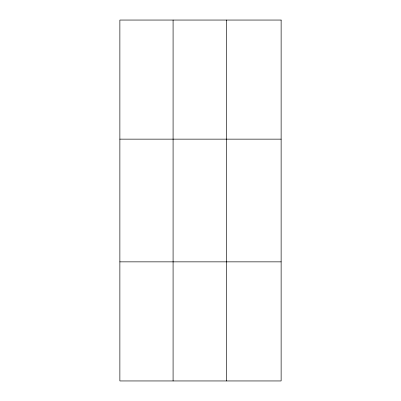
<?xml version="1.0" encoding="UTF-8"?>
<svg xmlns="http://www.w3.org/2000/svg" width="401" height="401" viewBox="0 0 401 401"><rect width="100%" height="100%" fill="white"/><g stroke="black" fill="none" stroke-linecap="round" stroke-linejoin="round"><path stroke-width="0.6" d="M173.087 380.95L173.087 20.05M226.304 380.95L226.304 20.05M119.869 139.147L281.131 139.147M119.869 261.853L281.131 261.853M281.131 20.05L281.131 380.95L119.869 380.95L119.869 20.05L281.131 20.05"/></g></svg>
